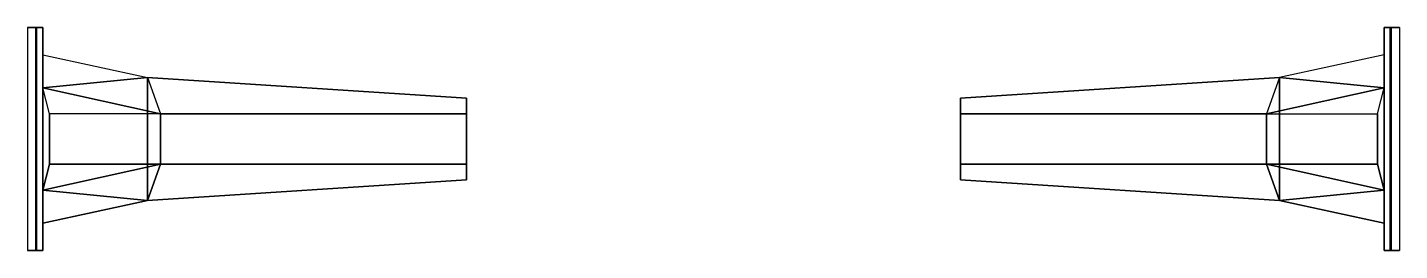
# Model space of a CAD drawing. Header units: millimetres. Extents: x 0 to 301, y -49 to 0.
import ezdxf

# ---------------------------------------------------------------- set-up
doc = ezdxf.new("R2010")
doc.units = ezdxf.units.MM
doc.layers.add('ACESSORIOS', color=2, linetype='Continuous')

msp = doc.modelspace()

# ---------------------------------------------------------------- linework, layer by layer
at = {"layer": 'ACESSORIOS'}
for p, q in [((96.36, -24.5), (96.36, -23.76, 1.4)), ((96.36, -23.76, 1.4), (96.36, -25.24, 1.4)), ((204.86, -24.5), (204.86, -23.76, 1.4)), ((204.86, -23.76, 1.4), (204.86, -25.24, 1.4)), ((96.36, -25.24, 1.4), (96.36, -24.5)), ((204.86, -25.24, 1.4), (204.86, -24.5))]:
    msp.add_line(p, q, dxfattribs=at)
for points in [[(3.36, 0, 13.1), (2.06, 0, 14.4), (0, 0, 14.4), (1.86, 0, 12.54)], [(1.86, -49, 12.54), (1.86, 0, 12.54), (0, 0, 14.4), (0, -49, 14.4)], [(0, -49, 14.4), (2.06, -49, 14.4), (2.06, 0, 14.4), (0, 0, 14.4)], [(3.36, 0, 13.1), (1.86, 0, 12.54), (1.86, 0, 1.4), (3.36, 0, 1.4)], [(1.86, -49, 1.4), (1.86, 0, 1.4), (1.86, 0, 12.54), (1.86, -49, 12.54)], [(3.36, -49, 1.4), (3.36, 0, 1.4), (1.86, 0, 1.4), (1.86, -49, 1.4)], [(2.06, 0, 14.4), (3.36, 0, 13.1), (3.36, -49, 13.1), (2.06, -49, 14.4)], [(3.36, -6, 1.4), (3.36, -6, 7.9), (3.36, 0, 13.1), (3.36, 0, 1.4)], [(297.86, -6, 1.4), (297.86, -6, 7.9), (297.86, 0, 13.1), (297.86, 0, 1.4)], [(297.86, 0, 13.1), (299.36, 0, 12.54), (299.36, 0, 1.4), (297.86, 0, 1.4)], [(297.86, -49, 1.4), (297.86, 0, 1.4), (299.36, 0, 1.4), (299.36, -49, 1.4)], [(297.86, 0, 13.1), (299.16, 0, 14.4), (301.21, 0, 14.4), (299.36, 0, 12.54)], [(299.16, 0, 14.4), (297.86, 0, 13.1), (297.86, -49, 13.1), (299.16, -49, 14.4)], [(301.21, -49, 14.4), (299.16, -49, 14.4), (299.16, 0, 14.4), (301.21, 0, 14.4)], [(299.36, -49, 1.4), (299.36, 0, 1.4), (299.36, 0, 12.54), (299.36, -49, 12.54)], [(299.36, -49, 12.54), (299.36, 0, 12.54), (301.21, 0, 14.4), (301.21, -49, 14.4)], [(3.36, -13.3, 12.9), (3.36, -6, 7.9), (3.36, 0, 13.1), (3.36, -24.5, 13.1)], [(297.86, -13.3, 12.9), (297.86, -6, 7.9), (297.86, 0, 13.1), (297.86, -24.5, 13.1)], [(26.36, -11, 1.4), (3.36, -13.3, 12.9), (3.36, -6, 7.9), (3.36, -6, 1.4)], [(3.36, -6, 1.4), (26.36, -11, 1.4), (26.36, -38, 1.4), (3.36, -43, 1.4)], [(274.86, -11, 1.4), (297.86, -13.3, 12.9), (297.86, -6, 7.9), (297.86, -6, 1.4)], [(297.86, -6, 1.4), (274.86, -11, 1.4), (274.86, -38, 1.4), (297.86, -43, 1.4)], [(26.36, -11, 1.4), (29.19, -18.95, 12.9), (3.36, -13.3, 12.9)], [(96.36, -15.53, 7.9), (26.36, -11, 1.4), (29.19, -18.95, 12.9), (96.36, -18.95, 10.23)], [(96.36, -15.53, 7.9), (96.36, -15.53), (26.36, -11), (26.36, -11, 1.4)], [(26.36, -11), (26.36, -38), (26.36, -38, 1.4), (26.36, -11, 1.4)], [(26.36, -11), (26.36, -38), (96.36, -33.47), (96.36, -15.53)], [(204.86, -15.53, 7.9), (274.86, -11, 1.4), (272.03, -18.95, 12.9), (204.86, -18.95, 10.23)], [(204.86, -15.53, 7.9), (204.86, -15.53), (274.86, -11), (274.86, -11, 1.4)], [(274.86, -11), (274.86, -38), (204.86, -33.47), (204.86, -15.53)], [(274.86, -11, 1.4), (272.03, -18.95, 12.9), (297.86, -13.3, 12.9)], [(274.86, -11), (274.86, -38), (274.86, -38, 1.4), (274.86, -11, 1.4)], [(4.86, -18.95, 12.9), (3.36, -13.3, 12.9), (3.36, -35.7, 12.9), (4.86, -30.05, 12.9)], [(29.19, -18.95, 12.9), (4.86, -18.95, 12.9), (3.36, -13.3, 12.9)], [(3.36, -13.3, 12.9), (3.36, -35.7, 12.9), (3.36, -24.5, 13.1)], [(272.03, -18.95, 12.9), (296.36, -18.95, 12.9), (297.86, -13.3, 12.9)], [(296.36, -18.95, 12.9), (297.86, -13.3, 12.9), (297.86, -35.7, 12.9), (296.36, -30.05, 12.9)], [(297.86, -13.3, 12.9), (297.86, -35.7, 12.9), (297.86, -24.5, 13.1)], [(96.36, -18.95, 6.9), (96.36, -18.95, 10.23), (96.36, -15.53, 7.9), (96.36, -15.53)], [(204.86, -18.95, 6.9), (204.86, -18.95, 10.23), (204.86, -15.53, 7.9), (204.86, -15.53)], [(29.19, -30.05, 12.9), (29.19, -18.95, 12.9), (4.86, -18.95, 12.9), (4.86, -30.05, 12.9)], [(96.36, -30.05, 10.23), (96.36, -18.95, 10.23), (29.19, -18.95, 12.9), (29.19, -30.05, 12.9)], [(96.36, -30.05, 6.9), (96.36, -30.05, 10.23), (96.36, -18.95, 10.23), (96.36, -18.95, 6.9)], [(204.86, -30.05, 10.23), (204.86, -18.95, 10.23), (272.03, -18.95, 12.9), (272.03, -30.05, 12.9)], [(204.86, -30.05, 6.9), (204.86, -30.05, 10.23), (204.86, -18.95, 10.23), (204.86, -18.95, 6.9)], [(272.03, -30.05, 12.9), (272.03, -18.95, 12.9), (296.36, -18.95, 12.9), (296.36, -30.05, 12.9)], [(96.36, -25.24, 6.9), (96.36, -23.76, 6.9), (96.36, -23.76, 1.4), (96.36, -25.24, 1.4)], [(96.36, -25.24, 1.4), (96.36, -23.76, 1.4), (96.36, -24.5)], [(204.86, -25.24, 1.4), (204.86, -23.76, 1.4), (204.86, -24.5)], [(204.86, -25.24, 6.9), (204.86, -23.76, 6.9), (204.86, -23.76, 1.4), (204.86, -25.24, 1.4)], [(3.36, -24.5, 13.1), (3.36, -49, 13.1), (3.36, -35.7, 12.9)], [(297.86, -24.5, 13.1), (297.86, -49, 13.1), (297.86, -35.7, 12.9)], [(26.36, -38, 1.4), (29.19, -30.05, 12.9), (3.36, -35.7, 12.9)], [(29.19, -30.05, 12.9), (4.86, -30.05, 12.9), (3.36, -35.7, 12.9)], [(96.36, -33.47, 7.9), (96.36, -30.05, 10.23), (29.19, -30.05, 12.9), (26.36, -38, 1.4)], [(96.36, -33.47), (96.36, -30.05, 6.9), (96.36, -30.05, 10.23), (96.36, -33.47, 7.9)], [(204.86, -33.47, 7.9), (204.86, -30.05, 10.23), (272.03, -30.05, 12.9), (274.86, -38, 1.4)], [(204.86, -33.47), (204.86, -30.05, 6.9), (204.86, -30.05, 10.23), (204.86, -33.47, 7.9)], [(274.86, -38, 1.4), (272.03, -30.05, 12.9), (297.86, -35.7, 12.9)], [(272.03, -30.05, 12.9), (296.36, -30.05, 12.9), (297.86, -35.7, 12.9)], [(26.36, -38, 1.4), (3.36, -35.7, 12.9), (3.36, -43, 7.9), (3.36, -43, 1.4)], [(3.36, -43, 7.9), (3.36, -49, 13.1), (3.36, -35.7, 12.9)], [(96.36, -33.47, 7.9), (26.36, -38, 1.4), (26.36, -38), (96.36, -33.47)], [(204.86, -33.47, 7.9), (274.86, -38, 1.4), (274.86, -38), (204.86, -33.47)], [(274.86, -38, 1.4), (297.86, -35.7, 12.9), (297.86, -43, 7.9), (297.86, -43, 1.4)], [(297.86, -43, 7.9), (297.86, -49, 13.1), (297.86, -35.7, 12.9)], [(3.36, -43, 1.4), (3.36, -49, 1.4), (3.36, -49, 13.1), (3.36, -43, 7.9)], [(297.86, -43, 1.4), (297.86, -49, 1.4), (297.86, -49, 13.1), (297.86, -43, 7.9)], [(3.36, -49, 13.1), (2.06, -49, 14.4), (0, -49, 14.4), (1.86, -49, 12.54)], [(3.36, -49, 13.1), (1.86, -49, 12.54), (1.86, -49, 1.4), (3.36, -49, 1.4)], [(297.86, -49, 13.1), (299.36, -49, 12.54), (299.36, -49, 1.4), (297.86, -49, 1.4)], [(297.86, -49, 13.1), (299.16, -49, 14.4), (301.21, -49, 14.4), (299.36, -49, 12.54)]]:
    msp.add_3dface(points, dxfattribs=at)

# ---------------------------------------------------------------- meshes
mesh = msp.add_polymesh((2, 7), dxfattribs=at)
for k, corner in enumerate([(96.36, -23.76, 1.4), (96.36, -22.47, 1.73), (96.36, -21.31, 2.36), (96.36, -20.32, 3.25), (96.36, -19.57, 4.34), (96.36, -19.11, 5.58), (96.36, -18.95, 6.9), (96.36, -24.5), (96.36, -23.01), (96.36, -21.51), (96.36, -20.02), (96.36, -18.52), (96.36, -17.03), (96.36, -15.53)]):
    mesh.set_mesh_vertex(divmod(k, 7), corner)
mesh = msp.add_polymesh((2, 7), dxfattribs=at)
for k, corner in enumerate([(204.86, -23.76, 1.4), (204.86, -22.47, 1.73), (204.86, -21.31, 2.36), (204.86, -20.32, 3.25), (204.86, -19.57, 4.34), (204.86, -19.11, 5.58), (204.86, -18.95, 6.9), (204.86, -24.5), (204.86, -23.01), (204.86, -21.51), (204.86, -20.02), (204.86, -18.52), (204.86, -17.03), (204.86, -15.53)]):
    mesh.set_mesh_vertex(divmod(k, 7), corner)
mesh = msp.add_polymesh((2, 7), dxfattribs=at)
for k, corner in enumerate([(96.36, -18.95, 6.9), (96.36, -19.11, 5.58), (96.36, -19.57, 4.34), (96.36, -20.32, 3.25), (96.36, -21.31, 2.36), (96.36, -22.47, 1.73), (96.36, -23.76, 1.4), (96.36, -18.95, 6.9), (96.36, -19.75, 6.9), (96.36, -20.55, 6.9), (96.36, -21.35, 6.9), (96.36, -22.15, 6.9), (96.36, -22.96, 6.9), (96.36, -23.76, 6.9)]):
    mesh.set_mesh_vertex(divmod(k, 7), corner)
mesh = msp.add_polymesh((2, 7), dxfattribs=at)
for k, corner in enumerate([(204.86, -18.95, 6.9), (204.86, -19.11, 5.58), (204.86, -19.57, 4.34), (204.86, -20.32, 3.25), (204.86, -21.31, 2.36), (204.86, -22.47, 1.73), (204.86, -23.76, 1.4), (204.86, -18.95, 6.9), (204.86, -19.75, 6.9), (204.86, -20.55, 6.9), (204.86, -21.35, 6.9), (204.86, -22.15, 6.9), (204.86, -22.96, 6.9), (204.86, -23.76, 6.9)]):
    mesh.set_mesh_vertex(divmod(k, 7), corner)
mesh = msp.add_polymesh((2, 7), dxfattribs=at)
for k, corner in enumerate([(96.36, -25.24, 1.4), (96.36, -26.53, 1.73), (96.36, -27.69, 2.36), (96.36, -28.68, 3.25), (96.36, -29.43, 4.34), (96.36, -29.89, 5.58), (96.36, -30.05, 6.9), (96.36, -24.5), (96.36, -25.99), (96.36, -27.49), (96.36, -28.98), (96.36, -30.48), (96.36, -31.97), (96.36, -33.47)]):
    mesh.set_mesh_vertex(divmod(k, 7), corner)
mesh = msp.add_polymesh((2, 7), dxfattribs=at)
for k, corner in enumerate([(96.36, -25.24, 1.4), (96.36, -26.53, 1.73), (96.36, -27.69, 2.36), (96.36, -28.68, 3.25), (96.36, -29.43, 4.34), (96.36, -29.89, 5.58), (96.36, -30.05, 6.9), (96.36, -25.24, 6.9), (96.36, -26.04, 6.9), (96.36, -26.85, 6.9), (96.36, -27.65, 6.9), (96.36, -28.45, 6.9), (96.36, -29.25, 6.9), (96.36, -30.05, 6.9)]):
    mesh.set_mesh_vertex(divmod(k, 7), corner)
mesh = msp.add_polymesh((2, 7), dxfattribs=at)
for k, corner in enumerate([(204.86, -25.24, 1.4), (204.86, -26.53, 1.73), (204.86, -27.69, 2.36), (204.86, -28.68, 3.25), (204.86, -29.43, 4.34), (204.86, -29.89, 5.58), (204.86, -30.05, 6.9), (204.86, -24.5), (204.86, -25.99), (204.86, -27.49), (204.86, -28.98), (204.86, -30.48), (204.86, -31.97), (204.86, -33.47)]):
    mesh.set_mesh_vertex(divmod(k, 7), corner)
mesh = msp.add_polymesh((2, 7), dxfattribs=at)
for k, corner in enumerate([(204.86, -25.24, 1.4), (204.86, -26.53, 1.73), (204.86, -27.69, 2.36), (204.86, -28.68, 3.25), (204.86, -29.43, 4.34), (204.86, -29.89, 5.58), (204.86, -30.05, 6.9), (204.86, -25.24, 6.9), (204.86, -26.04, 6.9), (204.86, -26.85, 6.9), (204.86, -27.65, 6.9), (204.86, -28.45, 6.9), (204.86, -29.25, 6.9), (204.86, -30.05, 6.9)]):
    mesh.set_mesh_vertex(divmod(k, 7), corner)

doc.saveas('drawing.dxf')
